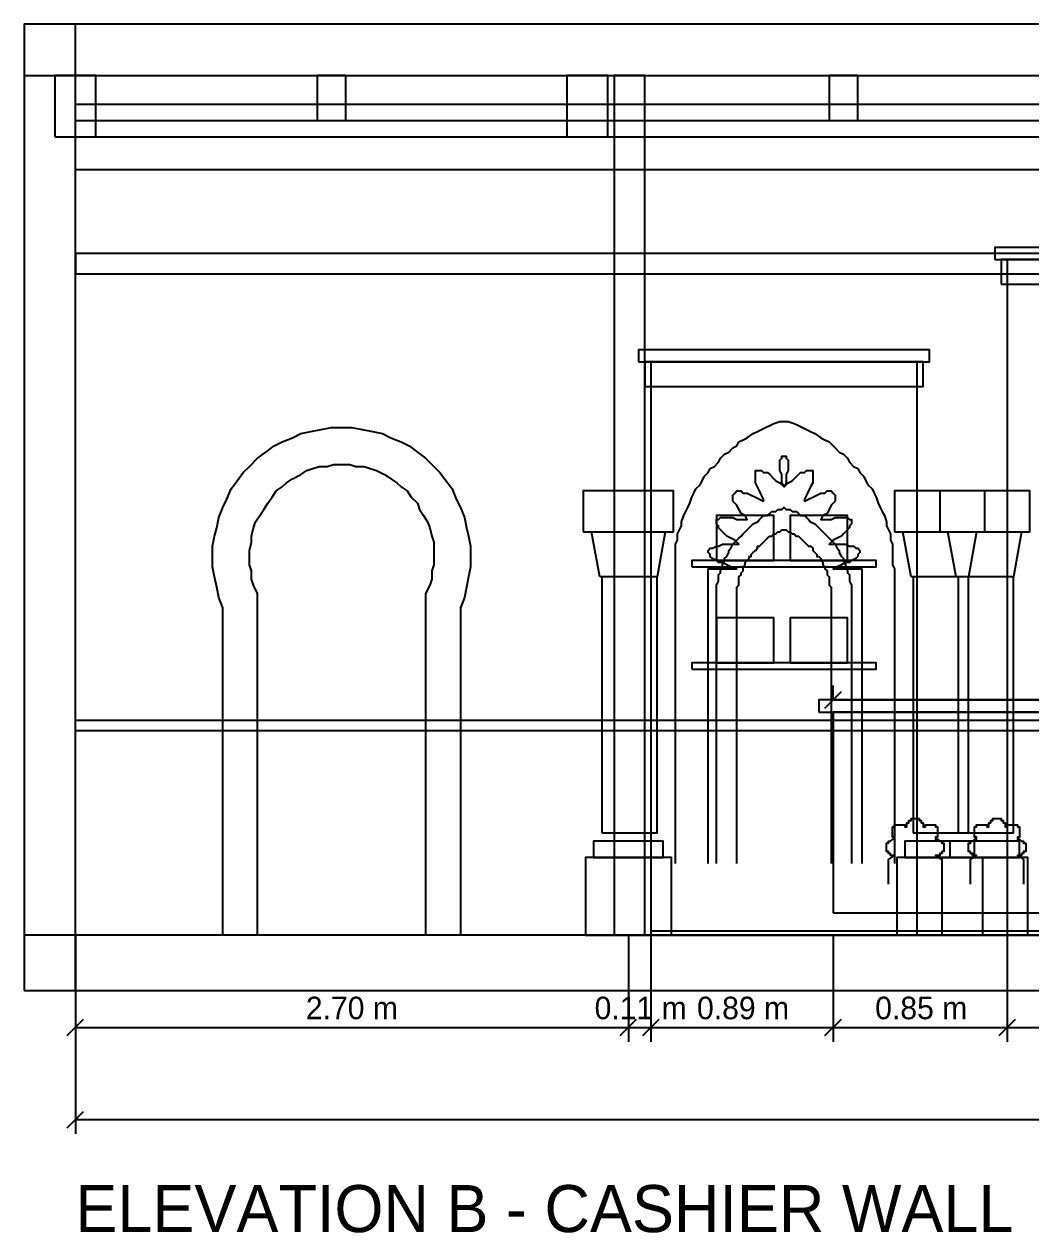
# Model space of a CAD drawing. Header units: metres. Extents: x 1 to 105, y 0 to 17.
# Drawn here: x 53.46 to 58.38, y 0 to 5.9 of the extents above; entities that cross this region are included whole.
import ezdxf
from ezdxf.enums import TextEntityAlignment as Align

# ---------------------------------------------------------------- set-up
doc = ezdxf.new("R2010")
doc.units = ezdxf.units.M
for name, color, linetype in [('A-DIM', 3, 'CONTINUOUS'), ('A-TITLE', 7, 'CONTINUOUS'), ('A-WALL-CUT', 7, 'CONTINUOUS'), ('I-CEIL', 30, 'CONTINUOUS'), ('I-FURN', 7, 'CONTINUOUS'), ('I-JOIN', 7, 'CONTINUOUS')]:
    doc.layers.add(name, color=color, linetype=linetype)

msp = doc.modelspace()

# ---------------------------------------------------------------- linework, layer by layer
at = {"layer": 'A-DIM'}
for p, q in [((57.41, 2.6), (57.41, 2.67)), ((57.37, 2.56), (57.45, 2.64)), ((57.41, 2.6), (61.01, 2.6)), ((53.71, 1.45), (53.71, 0.48)), ((53.71, 1.45), (53.71, 0.93)), ((56.41, 1.45), (56.41, 0.93)), ((56.41, 1.45), (56.41, 0.93)), ((56.52, 1.45), (56.52, 0.93)), ((56.52, 1.45), (56.52, 0.93)), ((57.41, 1.45), (57.41, 0.93)), ((57.41, 1.45), (57.41, 0.93)), ((58.26, 1.45), (58.26, 0.93)), ((58.26, 1.45), (58.26, 0.93)), ((53.67, 0.96), (53.75, 1.04)), ((56.37, 0.96), (56.45, 1.04)), ((56.37, 0.96), (56.45, 1.04)), ((56.48, 0.96), (56.56, 1.04)), ((56.48, 0.96), (56.56, 1.04)), ((57.37, 0.96), (57.45, 1.04)), ((57.37, 0.96), (57.45, 1.04)), ((58.22, 0.96), (58.3, 1.04)), ((58.22, 0.96), (58.3, 1.04)), ((53.71, 1), (56.41, 1)), ((56.41, 1), (56.52, 1)), ((56.52, 1), (57.41, 1)), ((57.41, 1), (58.26, 1)), ((58.26, 1), (60.16, 1)), ((53.67, 0.51), (53.75, 0.59)), ((53.71, 0.55), (63.71, 0.55))]:
    msp.add_line(p, q, dxfattribs=at)
at = {"layer": 'A-WALL-CUT'}
for points in [[(53.46, 5.65), (63.96, 5.65), (63.96, 5.9), (53.46, 5.9)], [(53.46, 1.18), (53.71, 1.18), (53.71, 5.9), (53.46, 5.9)], [(56.34, 1.45), (56.49, 1.45), (56.49, 5.65), (56.34, 5.65)], [(53.46, 1.18), (63.96, 1.18), (63.96, 1.45), (53.46, 1.45)]]:
    msp.add_lwpolyline(points, close=True, dxfattribs=at)
at = {"layer": 'I-CEIL'}
for p, q in [((53.71, 5.43), (63.71, 5.43)), ((53.71, 5.35), (63.71, 5.35))]:
    msp.add_line(p, q, dxfattribs=at)
for points in [[(53.61, 5.35), (53.81, 5.35), (53.81, 5.65), (53.61, 5.65)], [(54.89, 5.43), (55.03, 5.43), (55.03, 5.65), (54.89, 5.65)], [(56.11, 5.35), (56.31, 5.35), (56.31, 5.65), (56.11, 5.65)], [(57.39, 5.43), (57.53, 5.43), (57.53, 5.65), (57.39, 5.65)]]:
    msp.add_lwpolyline(points, close=True, dxfattribs=at)
at = {"layer": 'I-FURN'}
for points in [[(56.84, 3.28), (57.12, 3.28), (57.12, 3.5), (56.84, 3.5)], [(57.2, 3.28), (57.48, 3.28), (57.48, 3.5), (57.2, 3.5)], [(56.84, 2.78), (57.12, 2.78), (57.12, 3), (56.84, 3)], [(57.2, 2.78), (57.48, 2.78), (57.48, 3), (57.2, 3)]]:
    msp.add_lwpolyline(points, close=True, dxfattribs=at)
at = {"layer": 'I-JOIN'}
for p, q in [((53.71, 5.51), (63.71, 5.51)), ((53.71, 5.35), (63.71, 5.35)), ((53.71, 5.19), (63.71, 5.19)), ((53.71, 2.5), (63.71, 2.5)), ((53.71, 2.45), (63.71, 2.45))]:
    msp.add_line(p, q, dxfattribs=at)
for points in [[(58.2, 4.75), (60.22, 4.75), (60.22, 4.81), (58.2, 4.81)], [(53.71, 4.68), (63.71, 4.68), (63.71, 4.78), (53.71, 4.78)], [(58.23, 4.63), (60.19, 4.63), (60.19, 4.75), (58.23, 4.75)], [(58.26, 1.45), (60.16, 1.45), (60.16, 4.75), (58.26, 4.75)], [(56.46, 4.25), (57.88, 4.25), (57.88, 4.31), (56.46, 4.31)], [(56.49, 4.13), (57.85, 4.13), (57.85, 4.25), (56.49, 4.25)], [(56.52, 1.45), (57.82, 1.45), (57.82, 4.25), (56.52, 4.25)], [(56.19, 3.42), (56.63, 3.42), (56.63, 3.62), (56.19, 3.62)], [(57.71, 3.42), (58.15, 3.42), (58.15, 3.62), (57.71, 3.62)], [(57.93, 3.42), (58.37, 3.42), (58.37, 3.62), (57.93, 3.62)], [(56.27, 3.2), (56.23, 3.42), (56.59, 3.42), (56.55, 3.2)], [(57.79, 3.2), (57.75, 3.42), (58.11, 3.42), (58.07, 3.2)], [(58.01, 3.2), (57.97, 3.42), (58.33, 3.42), (58.29, 3.2)], [(56.72, 3.25), (57.62, 3.25), (57.62, 3.28), (56.72, 3.28)], [(56.28, 1.95), (56.55, 1.95), (56.55, 3.2), (56.28, 3.2)], [(57.8, 1.95), (58.07, 1.95), (58.07, 3.2), (57.8, 3.2)], [(58.02, 1.95), (58.29, 1.95), (58.29, 3.2), (58.02, 3.2)], [(56.72, 2.75), (57.62, 2.75), (57.62, 2.78), (56.72, 2.78)], [(57.34, 2.54), (61.09, 2.54), (61.09, 2.6), (57.34, 2.6)], [(57.41, 1.56), (61.01, 1.56), (61.01, 2.54), (57.41, 2.54)], [(56.24, 1.83), (56.58, 1.83), (56.58, 1.91), (56.24, 1.91)], [(57.76, 1.83), (58.1, 1.83), (58.1, 1.91), (57.76, 1.91)], [(57.98, 1.83), (58.32, 1.83), (58.32, 1.91), (57.98, 1.91)], [(56.2, 1.45), (56.62, 1.45), (56.62, 1.83), (56.2, 1.83)], [(57.72, 1.45), (58.14, 1.45), (58.14, 1.83), (57.72, 1.83)], [(57.94, 1.45), (58.36, 1.45), (58.36, 1.83), (57.94, 1.83)], [(56.52, 1.45), (61.9, 1.45), (61.9, 1.47), (56.52, 1.47)]]:
    msp.add_lwpolyline(points, close=True, dxfattribs=at)
for points in [[(56.64, 1.8), (56.64, 3.24), (56.64, 3.26), (56.64, 3.29), (56.64, 3.31), (56.64, 3.33), (56.64, 3.36), (56.65, 3.38), (56.65, 3.41), (56.66, 3.43), (56.67, 3.45), (56.67, 3.47), (56.68, 3.5), (56.69, 3.52), (56.7, 3.54), (56.71, 3.56), (56.72, 3.59), (56.73, 3.61), (56.74, 3.63), (56.76, 3.65), (56.77, 3.67), (56.78, 3.69), (56.8, 3.71), (56.81, 3.73), (56.83, 3.74), (56.85, 3.76), (56.86, 3.78), (56.88, 3.8), (56.9, 3.81), (56.92, 3.83), (56.94, 3.84), (56.95, 3.86), (56.97, 3.87), (56.99, 3.88), (57.02, 3.9), (57.04, 3.91), (57.06, 3.92), (57.08, 3.93), (57.1, 3.94), (57.12, 3.95), (57.15, 3.96), (57.17, 3.96), (57.19, 3.96), (57.22, 3.95), (57.24, 3.94), (57.26, 3.93), (57.28, 3.92), (57.3, 3.91), (57.32, 3.9), (57.35, 3.88), (57.37, 3.87), (57.39, 3.86), (57.41, 3.84), (57.42, 3.83), (57.44, 3.81), (57.46, 3.8), (57.48, 3.78), (57.49, 3.76), (57.51, 3.74), (57.53, 3.73), (57.54, 3.71), (57.56, 3.69), (57.57, 3.67), (57.58, 3.65), (57.6, 3.63), (57.61, 3.61), (57.62, 3.59), (57.63, 3.56), (57.64, 3.54), (57.65, 3.52), (57.66, 3.5), (57.67, 3.47), (57.67, 3.45), (57.68, 3.43), (57.69, 3.41), (57.69, 3.38), (57.7, 3.36), (57.7, 3.33), (57.7, 3.31), (57.7, 3.29), (57.7, 3.26), (57.71, 3.24), (57.71, 1.8)], [(54.43, 1.45), (54.43, 3.05), (54.41, 3.1), (54.4, 3.15), (54.39, 3.2), (54.38, 3.25), (54.38, 3.3), (54.38, 3.35), (54.39, 3.4), (54.4, 3.44), (54.41, 3.49), (54.43, 3.54), (54.45, 3.58), (54.47, 3.63), (54.5, 3.67), (54.53, 3.71), (54.56, 3.74), (54.6, 3.78), (54.64, 3.81), (54.68, 3.84), (54.72, 3.86), (54.77, 3.88), (54.81, 3.9), (54.86, 3.91), (54.91, 3.92), (54.96, 3.93), (55.01, 3.93), (55.06, 3.93), (55.11, 3.92), (55.16, 3.91), (55.21, 3.9), (55.25, 3.88), (55.3, 3.86), (55.34, 3.84), (55.38, 3.81), (55.42, 3.78), (55.46, 3.74), (55.49, 3.71), (55.52, 3.67), (55.55, 3.63), (55.57, 3.58), (55.59, 3.54), (55.61, 3.49), (55.62, 3.44), (55.63, 3.4), (55.64, 3.35), (55.64, 3.3), (55.64, 3.25), (55.63, 3.2), (55.62, 3.15), (55.61, 3.1), (55.59, 3.05), (55.59, 1.45)], [(56.8, 1.8), (56.8, 3.24), (56.94, 3.24), (56.91, 3.25), (56.89, 3.26), (56.87, 3.27), (56.85, 3.27), (56.84, 3.28), (56.82, 3.29), (56.81, 3.3), (56.81, 3.31), (56.8, 3.32), (56.8, 3.32), (56.8, 3.33), (56.81, 3.34), (56.82, 3.34), (56.84, 3.35), (56.85, 3.35), (56.87, 3.36), (56.89, 3.36), (56.91, 3.36), (56.93, 3.36), (56.95, 3.36), (56.93, 3.38), (56.91, 3.39), (56.89, 3.4), (56.88, 3.41), (56.86, 3.43), (56.85, 3.44), (56.85, 3.45), (56.84, 3.46), (56.84, 3.47), (56.84, 3.48), (56.85, 3.48), (56.86, 3.49), (56.87, 3.49), (56.89, 3.49), (56.9, 3.49), (56.92, 3.49), (56.94, 3.48), (56.96, 3.48), (56.99, 3.48), (56.99, 3.48), (56.98, 3.5), (56.96, 3.51), (56.95, 3.53), (56.94, 3.55), (56.93, 3.56), (56.92, 3.57), (56.92, 3.59), (56.92, 3.6), (56.92, 3.6), (56.93, 3.61), (56.93, 3.61), (56.94, 3.62), (56.96, 3.62), (56.97, 3.61), (56.99, 3.61), (57.01, 3.6), (57.03, 3.59), (57.05, 3.58), (57.07, 3.57), (57.07, 3.58), (57.06, 3.6), (57.05, 3.62), (57.04, 3.64), (57.03, 3.66), (57.03, 3.67), (57.03, 3.69), (57.03, 3.7), (57.03, 3.71), (57.03, 3.72), (57.04, 3.72), (57.05, 3.72), (57.06, 3.72), (57.07, 3.71), (57.09, 3.71), (57.1, 3.7), (57.12, 3.68), (57.13, 3.67), (57.15, 3.66), (57.17, 3.64), (57.16, 3.66), (57.16, 3.68), (57.16, 3.7), (57.15, 3.72), (57.15, 3.74), (57.15, 3.76), (57.15, 3.77), (57.16, 3.78), (57.16, 3.79), (57.17, 3.79), (57.18, 3.79), (57.18, 3.78), (57.19, 3.77), (57.19, 3.76), (57.19, 3.74), (57.19, 3.72), (57.18, 3.7), (57.18, 3.68), (57.18, 3.66), (57.17, 3.64), (57.19, 3.66), (57.21, 3.67), (57.22, 3.68), (57.24, 3.7), (57.25, 3.71), (57.27, 3.71), (57.28, 3.72), (57.29, 3.72), (57.3, 3.72), (57.31, 3.72), (57.31, 3.71), (57.31, 3.7), (57.31, 3.69), (57.31, 3.67), (57.31, 3.66), (57.3, 3.64), (57.29, 3.62), (57.28, 3.6), (57.27, 3.58), (57.27, 3.57), (57.29, 3.58), (57.31, 3.59), (57.33, 3.6), (57.35, 3.61), (57.37, 3.61), (57.38, 3.62), (57.4, 3.62), (57.41, 3.61), (57.41, 3.61), (57.42, 3.6), (57.42, 3.6), (57.42, 3.59), (57.42, 3.57), (57.41, 3.56), (57.4, 3.55), (57.39, 3.53), (57.38, 3.51), (57.36, 3.5), (57.35, 3.48), (57.35, 3.48), (57.38, 3.48), (57.4, 3.48), (57.42, 3.49), (57.44, 3.49), (57.45, 3.49), (57.47, 3.49), (57.48, 3.49), (57.49, 3.48), (57.5, 3.48), (57.5, 3.47), (57.5, 3.46), (57.49, 3.45), (57.49, 3.44), (57.48, 3.43), (57.46, 3.41), (57.45, 3.4), (57.43, 3.39), (57.41, 3.38), (57.39, 3.36), (57.41, 3.36), (57.43, 3.36), (57.45, 3.36), (57.47, 3.36), (57.49, 3.35), (57.51, 3.35), (57.52, 3.34), (57.53, 3.34), (57.54, 3.33), (57.54, 3.32), (57.54, 3.32), (57.53, 3.31), (57.53, 3.3), (57.52, 3.29), (57.5, 3.28), (57.49, 3.27), (57.47, 3.27), (57.45, 3.26), (57.43, 3.25), (57.41, 3.24), (57.55, 3.24), (57.55, 1.8)], [(54.6, 1.45), (54.6, 3.12), (54.58, 3.16), (54.57, 3.19), (54.57, 3.23), (54.56, 3.26), (54.56, 3.3), (54.56, 3.33), (54.57, 3.37), (54.57, 3.4), (54.58, 3.44), (54.59, 3.47), (54.61, 3.5), (54.63, 3.53), (54.65, 3.56), (54.67, 3.59), (54.69, 3.62), (54.72, 3.64), (54.74, 3.66), (54.77, 3.68), (54.81, 3.7), (54.84, 3.72), (54.87, 3.73), (54.9, 3.74), (54.94, 3.74), (54.97, 3.75), (55.01, 3.75), (55.05, 3.75), (55.08, 3.74), (55.12, 3.74), (55.15, 3.73), (55.18, 3.72), (55.22, 3.7), (55.25, 3.68), (55.28, 3.66), (55.3, 3.64), (55.33, 3.62), (55.35, 3.59), (55.38, 3.56), (55.39, 3.53), (55.41, 3.5), (55.43, 3.47), (55.44, 3.44), (55.45, 3.4), (55.46, 3.37), (55.46, 3.33), (55.46, 3.3), (55.46, 3.26), (55.45, 3.23), (55.45, 3.19), (55.44, 3.16), (55.42, 3.12), (55.42, 1.45)], [(56.84, 1.8), (56.84, 3.09), (56.84, 3.1), (56.84, 3.12), (56.84, 3.13), (56.84, 3.15), (56.84, 3.16), (56.85, 3.18), (56.85, 3.19), (56.85, 3.21), (56.86, 3.22), (56.86, 3.23), (56.87, 3.25), (56.87, 3.26), (56.88, 3.28), (56.88, 3.29), (56.89, 3.3), (56.9, 3.32), (56.9, 3.33), (56.91, 3.34), (56.92, 3.36), (56.93, 3.37), (56.94, 3.38), (56.95, 3.39), (56.96, 3.4), (56.97, 3.41), (56.98, 3.42), (56.99, 3.43), (57, 3.44), (57.01, 3.45), (57.02, 3.46), (57.04, 3.47), (57.05, 3.48), (57.06, 3.49), (57.07, 3.5), (57.09, 3.5), (57.1, 3.51), (57.11, 3.52), (57.13, 3.52), (57.14, 3.53), (57.16, 3.53), (57.17, 3.54), (57.18, 3.53), (57.2, 3.53), (57.21, 3.52), (57.23, 3.52), (57.24, 3.51), (57.25, 3.5), (57.27, 3.5), (57.28, 3.49), (57.29, 3.48), (57.3, 3.47), (57.32, 3.46), (57.33, 3.45), (57.34, 3.44), (57.35, 3.43), (57.36, 3.42), (57.37, 3.41), (57.38, 3.4), (57.39, 3.39), (57.4, 3.38), (57.41, 3.37), (57.42, 3.36), (57.43, 3.34), (57.44, 3.33), (57.44, 3.32), (57.45, 3.3), (57.46, 3.29), (57.46, 3.28), (57.47, 3.26), (57.47, 3.25), (57.48, 3.23), (57.48, 3.22), (57.49, 3.21), (57.49, 3.19), (57.49, 3.18), (57.5, 3.16), (57.5, 3.15), (57.5, 3.13), (57.5, 3.12), (57.5, 3.1), (57.5, 3.09), (57.5, 1.8)], [(56.94, 1.8), (56.94, 3.09), (56.94, 3.1), (56.94, 3.11), (56.94, 3.12), (56.94, 3.13), (56.94, 3.14), (56.94, 3.15), (56.95, 3.16), (56.95, 3.17), (56.95, 3.19), (56.95, 3.2), (56.96, 3.21), (56.96, 3.22), (56.97, 3.23), (56.97, 3.24), (56.97, 3.25), (56.98, 3.26), (56.98, 3.27), (56.99, 3.28), (57, 3.29), (57, 3.3), (57.01, 3.3), (57.01, 3.31), (57.02, 3.32), (57.03, 3.33), (57.04, 3.34), (57.04, 3.35), (57.05, 3.35), (57.06, 3.36), (57.07, 3.37), (57.08, 3.38), (57.08, 3.38), (57.09, 3.39), (57.1, 3.4), (57.11, 3.4), (57.12, 3.41), (57.13, 3.41), (57.14, 3.42), (57.15, 3.42), (57.16, 3.43), (57.17, 3.43), (57.18, 3.43), (57.19, 3.42), (57.2, 3.42), (57.21, 3.41), (57.22, 3.41), (57.23, 3.4), (57.24, 3.4), (57.25, 3.39), (57.26, 3.38), (57.26, 3.38), (57.27, 3.37), (57.28, 3.36), (57.29, 3.35), (57.3, 3.35), (57.31, 3.34), (57.31, 3.33), (57.32, 3.32), (57.33, 3.31), (57.33, 3.3), (57.34, 3.3), (57.35, 3.29), (57.35, 3.28), (57.36, 3.27), (57.36, 3.26), (57.37, 3.25), (57.37, 3.24), (57.38, 3.23), (57.38, 3.22), (57.38, 3.21), (57.39, 3.2), (57.39, 3.19), (57.39, 3.17), (57.39, 3.16), (57.4, 3.15), (57.4, 3.14), (57.4, 3.13), (57.4, 3.12), (57.4, 3.11), (57.4, 3.1), (57.4, 3.09), (57.4, 1.8)], [(57.68, 1.7), (57.68, 1.82), (57.71, 1.84), (57.7, 1.84), (57.7, 1.84), (57.69, 1.84), (57.69, 1.85), (57.69, 1.85), (57.68, 1.85), (57.68, 1.85), (57.68, 1.86), (57.67, 1.86), (57.67, 1.86), (57.67, 1.87), (57.67, 1.87), (57.67, 1.87), (57.67, 1.88), (57.67, 1.88), (57.67, 1.88), (57.67, 1.89), (57.67, 1.89), (57.67, 1.89), (57.67, 1.9), (57.67, 1.9), (57.68, 1.9), (57.68, 1.91), (57.68, 1.91), (57.69, 1.91), (57.69, 1.91), (57.69, 1.91), (57.7, 1.92), (57.7, 1.92), (57.71, 1.92), (57.71, 1.92), (57.71, 1.93), (57.71, 1.93), (57.7, 1.93), (57.7, 1.94), (57.7, 1.94), (57.7, 1.95), (57.7, 1.95), (57.7, 1.95), (57.7, 1.96), (57.7, 1.96), (57.7, 1.97), (57.7, 1.97), (57.7, 1.97), (57.7, 1.98), (57.71, 1.98), (57.71, 1.98), (57.71, 1.98), (57.71, 1.99), (57.72, 1.99), (57.72, 1.99), (57.72, 1.99), (57.73, 1.99), (57.73, 1.99), (57.74, 1.99), (57.74, 1.99), (57.74, 1.99), (57.75, 1.99), (57.75, 1.99), (57.76, 1.99), (57.76, 1.98), (57.76, 1.98), (57.77, 1.98), (57.77, 1.98), (57.77, 1.99), (57.77, 1.99), (57.77, 2), (57.78, 2), (57.78, 2), (57.78, 2.01), (57.78, 2.01), (57.79, 2.01), (57.79, 2.02), (57.79, 2.02), (57.8, 2.02), (57.8, 2.02), (57.8, 2.02), (57.81, 2.02), (57.81, 2.02), (57.81, 2.02), (57.82, 2.02), (57.82, 2.02), (57.82, 2.02), (57.83, 2.02), (57.83, 2.02), (57.83, 2.01), (57.84, 2.01), (57.84, 2.01), (57.84, 2), (57.84, 2), (57.85, 2), (57.85, 1.99), (57.85, 1.99), (57.85, 1.98), (57.85, 1.98), (57.86, 1.98), (57.86, 1.98), (57.86, 1.99), (57.87, 1.99), (57.87, 1.99), (57.88, 1.99), (57.88, 1.99), (57.88, 1.99), (57.89, 1.99), (57.89, 1.99), (57.9, 1.99), (57.9, 1.99), (57.9, 1.99), (57.91, 1.99), (57.91, 1.98), (57.91, 1.98), (57.91, 1.98), (57.92, 1.98), (57.92, 1.97), (57.92, 1.97), (57.92, 1.97), (57.92, 1.96), (57.92, 1.96), (57.92, 1.95), (57.92, 1.95), (57.92, 1.95), (57.92, 1.94), (57.92, 1.94), (57.92, 1.93), (57.92, 1.93), (57.91, 1.93), (57.91, 1.92), (57.92, 1.92), (57.92, 1.92), (57.92, 1.92), (57.93, 1.91), (57.93, 1.91), (57.93, 1.91), (57.94, 1.91), (57.94, 1.91), (57.94, 1.9), (57.95, 1.9), (57.95, 1.9), (57.95, 1.89), (57.95, 1.89), (57.95, 1.89), (57.95, 1.88), (57.95, 1.88), (57.95, 1.88), (57.95, 1.87), (57.95, 1.87), (57.95, 1.87), (57.95, 1.86), (57.95, 1.86), (57.94, 1.86), (57.94, 1.85), (57.94, 1.85), (57.93, 1.85), (57.93, 1.85), (57.93, 1.84), (57.92, 1.84), (57.92, 1.84), (57.91, 1.84), (57.94, 1.82), (57.94, 1.7)], [(58.08, 1.7), (58.08, 1.82), (58.11, 1.84), (58.1, 1.84), (58.1, 1.84), (58.09, 1.84), (58.09, 1.85), (58.09, 1.85), (58.08, 1.85), (58.08, 1.85), (58.08, 1.86), (58.07, 1.86), (58.07, 1.86), (58.07, 1.87), (58.07, 1.87), (58.07, 1.87), (58.07, 1.88), (58.07, 1.88), (58.07, 1.88), (58.07, 1.89), (58.07, 1.89), (58.07, 1.89), (58.07, 1.9), (58.07, 1.9), (58.08, 1.9), (58.08, 1.91), (58.08, 1.91), (58.09, 1.91), (58.09, 1.91), (58.09, 1.91), (58.1, 1.92), (58.1, 1.92), (58.11, 1.92), (58.11, 1.92), (58.11, 1.93), (58.11, 1.93), (58.1, 1.93), (58.1, 1.94), (58.1, 1.94), (58.1, 1.95), (58.1, 1.95), (58.1, 1.95), (58.1, 1.96), (58.1, 1.96), (58.1, 1.97), (58.1, 1.97), (58.1, 1.97), (58.1, 1.98), (58.11, 1.98), (58.11, 1.98), (58.11, 1.98), (58.11, 1.99), (58.12, 1.99), (58.12, 1.99), (58.12, 1.99), (58.13, 1.99), (58.13, 1.99), (58.14, 1.99), (58.14, 1.99), (58.14, 1.99), (58.15, 1.99), (58.15, 1.99), (58.16, 1.99), (58.16, 1.98), (58.16, 1.98), (58.17, 1.98), (58.17, 1.98), (58.17, 1.99), (58.17, 1.99), (58.17, 2), (58.18, 2), (58.18, 2), (58.18, 2.01), (58.18, 2.01), (58.19, 2.01), (58.19, 2.02), (58.19, 2.02), (58.2, 2.02), (58.2, 2.02), (58.2, 2.02), (58.21, 2.02), (58.21, 2.02), (58.21, 2.02), (58.22, 2.02), (58.22, 2.02), (58.22, 2.02), (58.23, 2.02), (58.23, 2.02), (58.23, 2.01), (58.24, 2.01), (58.24, 2.01), (58.24, 2), (58.24, 2), (58.25, 2), (58.25, 1.99), (58.25, 1.99), (58.25, 1.98), (58.25, 1.98), (58.26, 1.98), (58.26, 1.98), (58.26, 1.99), (58.27, 1.99), (58.27, 1.99), (58.28, 1.99), (58.28, 1.99), (58.28, 1.99), (58.29, 1.99), (58.29, 1.99), (58.3, 1.99), (58.3, 1.99), (58.3, 1.99), (58.31, 1.99), (58.31, 1.98), (58.31, 1.98), (58.31, 1.98), (58.32, 1.98), (58.32, 1.97), (58.32, 1.97), (58.32, 1.97), (58.32, 1.96), (58.32, 1.96), (58.32, 1.95), (58.32, 1.95), (58.32, 1.95), (58.32, 1.94), (58.32, 1.94), (58.32, 1.93), (58.32, 1.93), (58.31, 1.93), (58.31, 1.92), (58.32, 1.92), (58.32, 1.92), (58.32, 1.92), (58.33, 1.91), (58.33, 1.91), (58.33, 1.91), (58.34, 1.91), (58.34, 1.91), (58.34, 1.9), (58.35, 1.9), (58.35, 1.9), (58.35, 1.89), (58.35, 1.89), (58.35, 1.89), (58.35, 1.88), (58.35, 1.88), (58.35, 1.88), (58.35, 1.87), (58.35, 1.87), (58.35, 1.87), (58.35, 1.86), (58.35, 1.86), (58.34, 1.86), (58.34, 1.85), (58.34, 1.85), (58.33, 1.85), (58.33, 1.85), (58.33, 1.84), (58.32, 1.84), (58.32, 1.84), (58.31, 1.84), (58.34, 1.82), (58.34, 1.7)]]:
    msp.add_lwpolyline(points, dxfattribs=at)

# ---------------------------------------------------------------- texts
at = {"layer": 'A-DIM'}
for s, p in [('2.70 m', (55.06, 1.04)), ('0.11 m', (56.47, 1.04)), ('0.89 m', (56.97, 1.04)), ('0.85 m', (57.84, 1.04))]:
    msp.add_text(s, height=0.11, dxfattribs=at).set_placement(p, align=Align.CENTER)
at = {"layer": 'A-TITLE'}
msp.add_text('ELEVATION B - CASHIER WALL   SCALE 1:50', height=0.23, dxfattribs=at).set_placement((53.71, 0))

doc.saveas('drawing.dxf')
